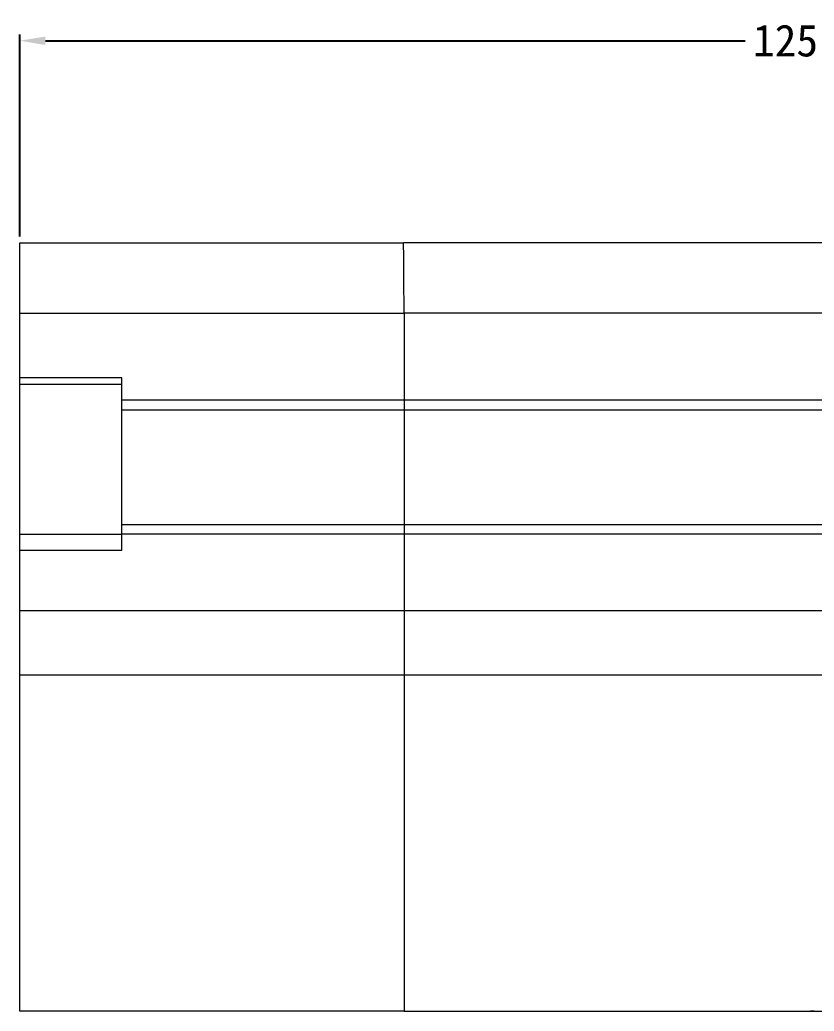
# Model space of a CAD drawing. Header units: millimetres. Extents: x 696 to 1262, y 405 to 535.
# Drawn here: x 844 to 906.2, y 457.4 to 535.1 of the extents above; entities that cross this region are included whole.
import ezdxf
from ezdxf.lldxf.tags import DXFTag

# ---------------------------------------------------------------- set-up
doc = ezdxf.new("R2010")
doc.units = ezdxf.units.MM
doc.layers.add('core', color=7, linetype='Continuous', lineweight=20)
doc.layers.add('dim', color=82, linetype='Continuous', lineweight=9)
tags = doc.linetypes.add('DASHED', pattern=[25.72, 12.86, -12.86]).pattern_tags.tags
tags[6:7] = [DXFTag(74, 4), DXFTag(75, 0), DXFTag(340, '0'), DXFTag(46, 0.0), DXFTag(50, 0.0), DXFTag(44, 0.0), DXFTag(45, 0.0)]
tags[4:5] = [DXFTag(74, 4), DXFTag(75, 0), DXFTag(340, '0'), DXFTag(46, 0.0), DXFTag(50, 0.0), DXFTag(44, 0.0), DXFTag(45, 0.0)]
doc.dimstyles.get("Standard").update_dxf_attribs({"dimtxt": 0.18, "dimasz": 0.18, "dimexe": 0.18, "dimexo": 0.0625, "dimgap": 0.09, "dimtad": 0, "dimtih": 1, "dimtoh": 1, "dimzin": 0, "dimdsep": 46, "dimtxsty": 'Standard', "dimcen": 0.09, "dimadec": 0, "dimazin": 0, "dimtfac": 1, "dimtofl": 0, "dimtmove": 0, "dimatfit": 3, "dimfxl": 0, "dimtolj": 1, "dimtzin": 0, "dimarcsym": 0})

# ---------------------------------------------------------------- blocks, each defined once
blk = doc.blocks.new('*D4')
at = {"layer": 'Defpoints', "color": 0, "lineweight": 18, "transparency": 16777216}
for p in [(969.086, 533.419), (843.986, 517.571), (969.086, 500.001)]:
    blk.add_point(p, dxfattribs=at)
at = {"layer": 'dim', "color": 0, "lineweight": -2, "transparency": 16777216}
for p, q in [((843.986, 518.071), (843.986, 533.918)), ((969.086, 500.5), (969.086, 533.918)), ((845.986, 533.419), (900.828, 533.419)), ((967.086, 533.419), (912.244, 533.419))]:
    blk.add_line(p, q, dxfattribs=at)
at = {"layer": 'dim', "color": 0, "lineweight": 18, "transparency": 16777216}
for points in [[(845.986, 533.752), (845.986, 533.085), (843.986, 533.419)], [(967.086, 533.752), (967.086, 533.085), (969.086, 533.419)]]:
    blk.add_solid(points, dxfattribs=at)
at = {"layer": 'dim', "color": 0, "lineweight": 18, "transparency": 16777216, "insert": (906.536, 533.419), "char_height": 2.5, "attachment_point": 5}
blk.add_mtext('\\A1;125.10', dxfattribs=at)

msp = doc.modelspace()

# ---------------------------------------------------------------- linework, layer by layer
at = {"layer": 'core', "linetype": 'Continuous', "lineweight": 18}
for p, q in [((843.986, 517.571), (874.043, 517.571)), ((843.986, 512.071), (843.986, 517.571)), ((944.095, 517.571), (874.043, 517.571)), ((843.986, 457.371), (843.986, 512.071)), ((874.091, 512.071), (874.091, 457.371)), ((874.091, 457.371), (843.986, 457.371)), ((874.091, 457.371), (957.793, 457.371))]:
    msp.add_line(p, q, dxfattribs=at)
at = {"layer": 'core', "linetype": 'Continuous', "lineweight": 13}
for p in [(843.986, 512.071), (944.191, 512.071)]:
    msp.add_line(p, (874.091, 512.071), dxfattribs=at)
at = {"layer": 'core', "linetype": 'DASHED', "lineweight": 13, "ltscale": 0.06}
for p, q in [((851.986, 507.001), (843.986, 507.001)), ((843.986, 506.501), (851.986, 506.501)), ((843.986, 494.751), (851.986, 494.751)), ((843.986, 493.501), (851.986, 493.501))]:
    msp.add_line(p, q, dxfattribs=at)
at = {"layer": 'core', "linetype": 'DASHED', "lineweight": 13, "ltscale": 0.008}
msp.add_line((851.986, 506.501), (851.986, 507.001), dxfattribs=at)
at = {"layer": 'core', "linetype": 'DASHED', "lineweight": 13, "ltscale": 0.1}
msp.add_line((851.986, 493.501), (851.986, 506.501), dxfattribs=at)
at = {"layer": 'core', "linetype": 'DASHED', "lineweight": 13, "ltscale": 0.8}
for p, q in [((949.54, 505.251), (851.986, 505.251)), ((851.986, 504.501), (949.283, 504.501)), ((851.986, 495.501), (949.283, 495.501)), ((949.54, 494.751), (851.986, 494.751))]:
    msp.add_line(p, q, dxfattribs=at)
at = {"layer": 'core', "linetype": 'DASHED', "lineweight": 13, "ltscale": 0.9}
for p, q in [((952.185, 488.735), (843.986, 488.735)), ((843.986, 483.735), (952.185, 483.735))]:
    msp.add_line(p, q, dxfattribs=at)
at = {"layer": 'core', "linetype": 'DASHED', "lineweight": 13, "ltscale": 0.005}
msp.add_arc((905.948, 453.371), 4, 85.95233, 90, dxfattribs=at)
at = {"layer": 'core', "linetype": 'Continuous', "lineweight": 18}
msp.add_ellipse((874.043, 512.071), major_axis=(0, 5.5), ratio=0.008727, start_param=4.712389, end_param=6.283185, dxfattribs=at)

# ---------------------------------------------------------------- dimensions: what is measured, and where the dimension line sits
at = {"layer": 'dim', "lineweight": 18}
dim = msp.add_linear_dim(base=(969.086, 533.419), p1=(843.986, 517.571), p2=(969.086, 500.001), dimstyle='Standard', override={"dimtxt": 2.5, "dimasz": 2, "dimexe": 0.49975, "dimexo": 0.49975, "dimgap": 0.49975}, dxfattribs=at)
dim.commit()
dim.dimension.update_dxf_attribs({"geometry": '*D4', "text_midpoint": (906.536, 533.419)})

doc.saveas('drawing.dxf')
